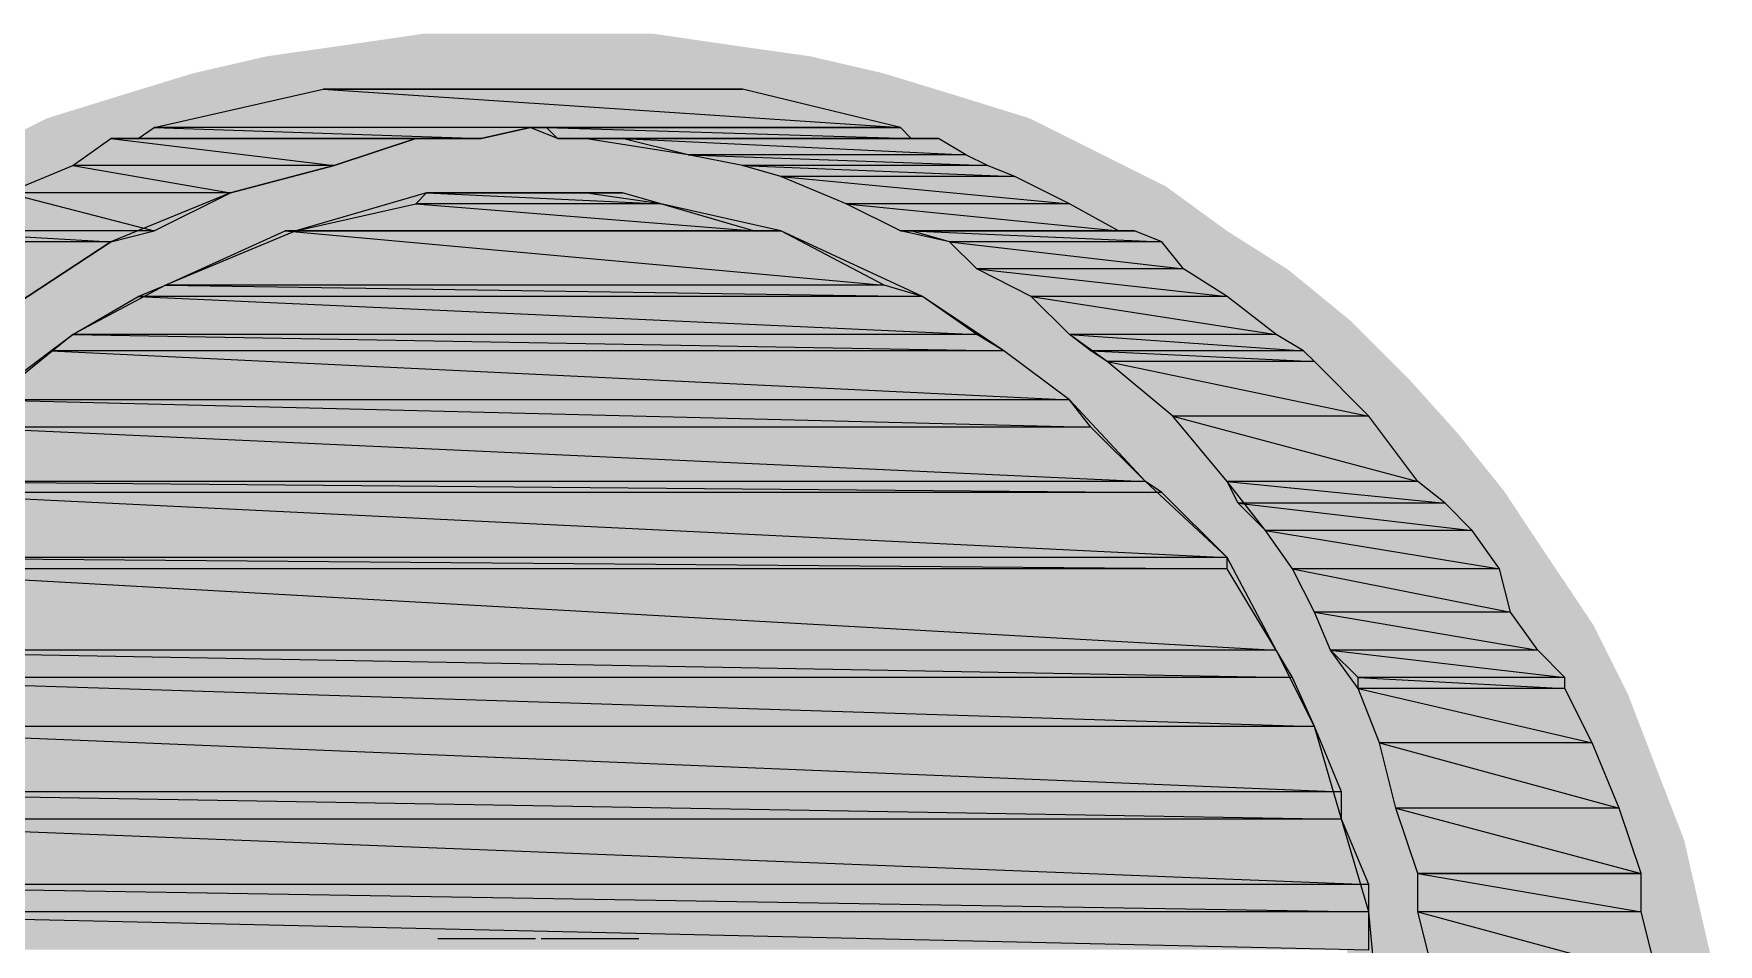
# Model space of a CAD drawing. Header units: millimetres. Extents: x 7 to 427, y 16 to 313.
# Drawn here: x 398.51 to 403.97, y 76.18 to 79.13 of the extents above; entities that cross this region are included whole.
import ezdxf

# ---------------------------------------------------------------- set-up
doc = ezdxf.new("R2010")
doc.units = ezdxf.units.MM
doc.layers.add('H', color=7, linetype='Continuous')
doc.layers.add('P', color=7, linetype='Continuous')

msp = doc.modelspace()

# ---------------------------------------------------------------- hatches: boundary and pattern name
at = {"layer": 'H', "linetype": 'Continuous'}
for points in [[(398.903, 78.828), (399.45, 78.952), (400.808, 78.952), (401.32, 78.828), (398.903, 78.828)], [(398.657, 78.705), (398.78, 78.793), (399.75, 78.793), (399.503, 78.705), (398.657, 78.705)], [(398.868, 78.793), (398.903, 78.828), (400.138, 78.828), (399.962, 78.793), (398.868, 78.793)], [(400.226, 78.793), (400.173, 78.828), (401.32, 78.828), (401.355, 78.793), (400.226, 78.793)], [(400.65, 78.74), (400.438, 78.793), (401.443, 78.793), (401.532, 78.74), (400.65, 78.74)], [(400.808, 78.705), (400.65, 78.74), (401.532, 78.74), (401.62, 78.705), (400.808, 78.705)], [(398.445, 78.617), (398.657, 78.705), (399.503, 78.705), (399.168, 78.617), (398.445, 78.617)], [(400.932, 78.652), (400.808, 78.705), (401.62, 78.705), (401.708, 78.652), (400.932, 78.652)], [(401.144, 78.581), (400.932, 78.652), (401.708, 78.652), (401.867, 78.581), (401.144, 78.581)], [(398.145, 78.493), (398.445, 78.617), (399.168, 78.617), (398.903, 78.493), (398.145, 78.493)], [(399.38, 78.493), (399.75, 78.581), (400.562, 78.581), (400.861, 78.493), (399.38, 78.493)], [(399.75, 78.581), (399.803, 78.617), (400.438, 78.617), (400.562, 78.581), (399.75, 78.581)], [(401.32, 78.493), (401.144, 78.581), (401.867, 78.581), (402.043, 78.493), (401.32, 78.493)], [(398.057, 78.44), (398.145, 78.493), (398.903, 78.493), (398.78, 78.44), (398.057, 78.44)], [(398.956, 78.317), (399.327, 78.493), (400.932, 78.493), (401.285, 78.317), (398.956, 78.317)], [(401.496, 78.44), (401.355, 78.493), (402.078, 78.493), (402.167, 78.44), (401.496, 78.44)], [(397.686, 78.14), (398.057, 78.44), (398.78, 78.44), (398.321, 78.14), (397.686, 78.14)], [(401.567, 78.352), (401.496, 78.44), (402.167, 78.44), (402.255, 78.352), (401.567, 78.352)], [(398.868, 78.281), (398.956, 78.317), (401.285, 78.317), (401.408, 78.281), (398.868, 78.281)], [(401.743, 78.281), (401.567, 78.352), (402.255, 78.352), (402.378, 78.281), (401.743, 78.281)], [(398.657, 78.14), (398.868, 78.281), (401.408, 78.281), (401.567, 78.14), (398.657, 78.14)], [(401.867, 78.14), (401.743, 78.281), (402.378, 78.281), (402.555, 78.14), (401.867, 78.14)], [(398.568, 78.105), (398.657, 78.14), (401.567, 78.14), (401.655, 78.105), (398.568, 78.105)], [(401.955, 78.105), (401.867, 78.14), (402.555, 78.14), (402.625, 78.105), (401.955, 78.105)], [(398.357, 77.929), (398.568, 78.105), (401.655, 78.105), (401.867, 77.929), (398.357, 77.929)], [(401.99, 78.07), (401.955, 78.105), (402.625, 78.105), (402.678, 78.07), (401.99, 78.07)], [(402.202, 77.893), (401.99, 78.07), (402.678, 78.07), (402.837, 77.893), (402.202, 77.893)], [(398.268, 77.858), (398.357, 77.929), (401.867, 77.929), (401.955, 77.858), (398.268, 77.858)], [(402.378, 77.682), (402.202, 77.893), (402.837, 77.893), (403.013, 77.682), (402.378, 77.682)], [(398.11, 77.682), (398.268, 77.858), (401.955, 77.858), (402.131, 77.682), (398.11, 77.682)], [(398.057, 77.646), (398.11, 77.682), (402.131, 77.682), (402.167, 77.646), (398.057, 77.646)], [(402.414, 77.593), (402.378, 77.682), (403.013, 77.682), (403.102, 77.593), (402.414, 77.593)], [(397.898, 77.435), (398.057, 77.646), (402.167, 77.646), (402.378, 77.435), (397.898, 77.435)], [(402.502, 77.523), (402.414, 77.593), (403.102, 77.593), (403.19, 77.523), (402.502, 77.523)], [(402.59, 77.382), (402.502, 77.523), (403.19, 77.523), (403.26, 77.382), (402.59, 77.382)], [(397.845, 77.382), (397.898, 77.435), (402.378, 77.435), (402.378, 77.382), (397.845, 77.382)], [(397.722, 77.135), (397.845, 77.382), (402.378, 77.382), (402.555, 77.135), (397.722, 77.135)], [(402.678, 77.258), (402.59, 77.382), (403.26, 77.382), (403.313, 77.258), (402.678, 77.258)], [(402.713, 77.135), (402.678, 77.258), (403.313, 77.258), (403.401, 77.135), (402.713, 77.135)], [(397.686, 77.047), (397.722, 77.135), (402.555, 77.135), (402.59, 77.047), (397.686, 77.047)], [(402.802, 77.047), (402.713, 77.135), (403.401, 77.135), (403.472, 77.047), (402.802, 77.047)], [(397.598, 76.87), (397.686, 77.047), (402.59, 77.047), (402.678, 76.87), (397.598, 76.87)], [(402.802, 77.011), (402.802, 77.047), (403.472, 77.047), (403.472, 77.011), (402.802, 77.011)], [(402.89, 76.835), (402.802, 77.011), (403.472, 77.011), (403.56, 76.835), (402.89, 76.835)], [(397.51, 76.676), (397.598, 76.87), (402.678, 76.87), (402.766, 76.676), (397.51, 76.676)], [(402.925, 76.623), (402.89, 76.835), (403.56, 76.835), (403.648, 76.623), (402.925, 76.623)], [(397.475, 76.588), (397.51, 76.676), (402.766, 76.676), (402.766, 76.588), (397.475, 76.588)], [(403.013, 76.412), (402.925, 76.623), (403.648, 76.623), (403.737, 76.412), (403.013, 76.412)], [(397.422, 76.376), (397.475, 76.588), (402.766, 76.588), (402.837, 76.376), (397.422, 76.376)], [(403.013, 76.288), (403.013, 76.412), (403.737, 76.412), (403.737, 76.288), (403.013, 76.288)], [(397.422, 76.288), (397.422, 76.376), (402.837, 76.376), (402.837, 76.288), (397.422, 76.288)], [(397.387, 76.165), (397.422, 76.288), (402.837, 76.288), (402.837, 76.165), (397.387, 76.165)], [(403.049, 76.077), (403.013, 76.288), (403.737, 76.288), (403.772, 76.077), (403.049, 76.077)]]:
    msp.add_hatch(color=256, dxfattribs=at).paths.add_polyline_path(points)

# ---------------------------------------------------------------- linework, layer by layer
at = {"layer": 'P', "const_width": 0.254}
for points in [[(400.156, 79.005), (400.032, 79.005), (399.785, 79.005), (399.538, 78.969), (399.292, 78.934), (399.062, 78.881), (398.833, 78.811), (398.604, 78.74), (398.392, 78.634), (398.18, 78.528)], [(403.842, 76.024), (403.789, 76.253), (403.737, 76.482), (403.648, 76.712), (403.56, 76.941), (403.454, 77.153), (403.384, 77.258), (403.313, 77.364), (403.172, 77.576), (403.031, 77.752), (402.872, 77.929), (402.696, 78.105), (402.502, 78.264), (402.308, 78.387), (402.114, 78.528), (401.902, 78.634), (401.69, 78.74), (401.461, 78.811), (401.232, 78.881), (401.003, 78.934), (400.756, 78.969), (400.509, 79.005), (400.262, 79.005), (400.138, 79.005)], [(400.156, 78.828), (399.997, 78.828), (399.697, 78.775), (399.415, 78.705), (399.133, 78.617), (398.868, 78.493), (398.621, 78.352), (398.374, 78.176)], [(403.084, 75.918), (403.049, 76.218), (402.996, 76.518), (402.908, 76.8), (402.802, 77.064), (402.661, 77.311), (402.519, 77.558), (402.325, 77.788), (402.131, 77.999), (401.92, 78.176), (401.673, 78.352), (401.426, 78.493), (401.161, 78.617), (400.879, 78.705), (400.597, 78.775), (400.297, 78.828), (400.138, 78.828)], [(400.156, 78.669), (399.997, 78.652), (399.715, 78.617), (399.45, 78.546), (399.186, 78.458), (398.939, 78.334), (398.709, 78.211), (398.48, 78.052), (398.268, 77.858)], [(402.925, 75.918), (402.89, 76.2), (402.837, 76.465), (402.749, 76.729), (402.643, 76.994), (402.519, 77.223), (402.378, 77.452), (402.202, 77.664), (402.026, 77.858), (401.814, 78.052), (401.585, 78.211), (401.355, 78.334), (401.108, 78.458), (400.844, 78.546), (400.579, 78.617), (400.297, 78.652), (400.138, 78.669)]]:
    msp.add_lwpolyline(points, dxfattribs=at)
at = {"layer": 'P'}
for points in [[(398.903, 78.828), (399.45, 78.952)], [(400.808, 78.952), (399.45, 78.952)], [(399.45, 78.952), (400.121, 78.952)], [(400.808, 78.952), (399.45, 78.952)], [(399.45, 78.952), (401.32, 78.828)], [(399.45, 78.952), (401.32, 78.828)], [(400.121, 78.952), (400.808, 78.952)], [(401.32, 78.828), (400.808, 78.952)], [(398.639, 78.705), (398.762, 78.793)], [(399.785, 78.793), (398.762, 78.793)], [(398.762, 78.793), (398.851, 78.793)], [(399.75, 78.793), (398.762, 78.793)], [(398.762, 78.793), (399.75, 78.793)], [(399.75, 78.793), (398.762, 78.793)], [(398.762, 78.793), (399.785, 78.793)], [(399.75, 78.793), (398.762, 78.793)], [(398.762, 78.793), (399.486, 78.705)], [(398.762, 78.793), (399.486, 78.705)], [(398.851, 78.793), (398.903, 78.828)], [(399.962, 78.793), (398.851, 78.793)], [(399.962, 78.793), (398.851, 78.793)], [(398.851, 78.793), (399.785, 78.793)], [(398.851, 78.793), (399.785, 78.793)], [(401.32, 78.828), (398.903, 78.828)], [(400.121, 78.828), (398.903, 78.828)], [(398.903, 78.828), (399.962, 78.793)], [(398.903, 78.828), (399.962, 78.793)], [(399.486, 78.705), (399.75, 78.793)], [(399.75, 78.793), (399.486, 78.705)], [(399.785, 78.793), (399.75, 78.793)], [(399.962, 78.793), (399.75, 78.793)], [(399.785, 78.793), (399.962, 78.793)], [(399.962, 78.793), (400.121, 78.828)], [(400.121, 78.828), (399.962, 78.793)], [(401.32, 78.828), (400.121, 78.828)], [(400.121, 78.828), (401.32, 78.828)], [(400.121, 78.828), (401.32, 78.828)], [(400.173, 78.828), (400.121, 78.828)], [(400.209, 78.793), (400.121, 78.828)], [(401.32, 78.828), (400.173, 78.828)], [(401.32, 78.828), (400.173, 78.828)], [(400.173, 78.828), (401.355, 78.793)], [(400.173, 78.828), (401.355, 78.793)], [(400.209, 78.793), (400.173, 78.828)], [(401.355, 78.793), (400.209, 78.793)], [(401.355, 78.793), (400.209, 78.793)], [(400.209, 78.793), (400.297, 78.793)], [(400.209, 78.793), (401.355, 78.793)], [(401.355, 78.793), (400.209, 78.793)], [(400.297, 78.793), (400.209, 78.793)], [(400.297, 78.793), (401.355, 78.793)], [(401.355, 78.793), (400.297, 78.793)], [(400.297, 78.793), (401.443, 78.793)], [(400.297, 78.793), (401.443, 78.793)], [(400.42, 78.793), (400.297, 78.793)], [(400.632, 78.74), (400.297, 78.793)], [(401.443, 78.793), (400.42, 78.793)], [(401.443, 78.793), (400.42, 78.793)], [(400.42, 78.793), (401.532, 78.74)], [(400.42, 78.793), (401.532, 78.74)], [(400.632, 78.74), (400.42, 78.793)], [(401.32, 78.828), (401.32, 78.828)], [(401.355, 78.793), (401.32, 78.828)], [(401.355, 78.793), (401.355, 78.793)], [(401.443, 78.793), (401.355, 78.793)], [(401.532, 78.74), (401.443, 78.793)], [(401.532, 78.74), (400.632, 78.74)], [(401.532, 78.74), (400.632, 78.74)], [(400.632, 78.74), (401.602, 78.705)], [(400.632, 78.74), (401.602, 78.705)], [(400.808, 78.705), (400.632, 78.74)], [(400.808, 78.705), (400.632, 78.74)], [(401.602, 78.705), (401.532, 78.74)], [(398.427, 78.617), (398.639, 78.705)], [(399.486, 78.705), (398.639, 78.705)], [(399.486, 78.705), (398.639, 78.705)], [(398.639, 78.705), (399.15, 78.617)], [(398.639, 78.705), (399.15, 78.617)], [(399.15, 78.617), (399.486, 78.705)], [(399.486, 78.705), (399.15, 78.617)], [(401.602, 78.705), (400.808, 78.705)], [(401.602, 78.705), (400.808, 78.705)], [(400.808, 78.705), (401.69, 78.669)], [(400.808, 78.705), (401.69, 78.669)], [(400.932, 78.669), (400.808, 78.705)], [(400.932, 78.669), (400.808, 78.705)], [(401.69, 78.669), (401.602, 78.705)], [(401.69, 78.669), (400.932, 78.669)], [(401.69, 78.669), (400.932, 78.669)], [(400.932, 78.669), (401.867, 78.581)], [(400.932, 78.669), (401.867, 78.581)], [(401.144, 78.581), (400.932, 78.669)], [(401.144, 78.581), (400.932, 78.669)], [(401.867, 78.581), (401.69, 78.669)], [(399.15, 78.617), (398.427, 78.617)], [(399.15, 78.617), (398.427, 78.617)], [(398.427, 78.617), (398.903, 78.493)], [(398.427, 78.617), (398.903, 78.493)], [(399.15, 78.617), (398.762, 78.458)], [(398.903, 78.493), (399.15, 78.617)], [(399.785, 78.617), (399.362, 78.493)], [(399.362, 78.493), (399.75, 78.581)], [(399.75, 78.581), (399.785, 78.617)], [(400.544, 78.581), (399.75, 78.581)], [(400.544, 78.581), (399.75, 78.581)], [(399.75, 78.581), (400.844, 78.493)], [(399.75, 78.581), (400.844, 78.493)], [(400.42, 78.617), (399.785, 78.617)], [(399.785, 78.617), (399.997, 78.617)], [(400.42, 78.617), (399.785, 78.617)], [(399.785, 78.617), (400.544, 78.581)], [(399.785, 78.617), (400.544, 78.581)], [(400.121, 78.617), (399.785, 78.617)], [(400.297, 78.617), (399.997, 78.617)], [(399.997, 78.617), (400.121, 78.617)], [(400.297, 78.617), (399.997, 78.617)], [(399.997, 78.617), (400.42, 78.617)], [(399.997, 78.617), (400.42, 78.617)], [(400.121, 78.617), (400.297, 78.617)], [(400.297, 78.617), (400.121, 78.617)], [(400.42, 78.617), (400.297, 78.617)], [(400.544, 78.581), (400.297, 78.617)], [(400.544, 78.581), (400.42, 78.617)], [(400.844, 78.493), (400.544, 78.581)], [(400.932, 78.493), (400.544, 78.581)], [(401.867, 78.581), (401.144, 78.581)], [(401.867, 78.581), (401.144, 78.581)], [(401.144, 78.581), (402.026, 78.493)], [(401.144, 78.581), (402.026, 78.493)], [(401.32, 78.493), (401.144, 78.581)], [(401.32, 78.493), (401.144, 78.581)], [(402.026, 78.493), (401.867, 78.581)], [(398.903, 78.493), (398.145, 78.493)], [(398.903, 78.493), (398.145, 78.493)], [(398.145, 78.493), (398.762, 78.458)], [(398.145, 78.493), (398.762, 78.458)], [(398.762, 78.458), (398.903, 78.493)], [(398.939, 78.317), (399.327, 78.493)], [(399.362, 78.493), (398.939, 78.317)], [(400.932, 78.493), (399.327, 78.493)], [(399.327, 78.493), (399.362, 78.493)], [(400.932, 78.493), (399.327, 78.493)], [(399.327, 78.493), (401.267, 78.317)], [(399.327, 78.493), (401.267, 78.317)], [(400.844, 78.493), (399.362, 78.493)], [(400.844, 78.493), (399.362, 78.493)], [(399.362, 78.493), (400.932, 78.493)], [(399.362, 78.493), (400.932, 78.493)], [(400.932, 78.493), (400.844, 78.493)], [(401.267, 78.317), (400.932, 78.493)], [(401.391, 78.281), (400.932, 78.493)], [(402.026, 78.493), (401.32, 78.493)], [(402.026, 78.493), (401.32, 78.493)], [(401.32, 78.493), (402.078, 78.493)], [(401.32, 78.493), (402.078, 78.493)], [(401.355, 78.493), (401.32, 78.493)], [(401.479, 78.458), (401.32, 78.493)], [(402.078, 78.493), (401.355, 78.493)], [(402.078, 78.493), (401.355, 78.493)], [(401.355, 78.493), (402.167, 78.458)], [(401.355, 78.493), (402.167, 78.458)], [(401.479, 78.458), (401.355, 78.493)], [(402.078, 78.493), (402.026, 78.493)], [(402.167, 78.458), (402.078, 78.493)], [(398.762, 78.458), (398.057, 78.458)], [(398.762, 78.458), (398.057, 78.458)], [(398.304, 78.158), (398.762, 78.458)], [(398.762, 78.458), (398.304, 78.158)], [(402.167, 78.458), (401.479, 78.458)], [(402.167, 78.458), (401.479, 78.458)], [(401.479, 78.458), (402.237, 78.37)], [(401.479, 78.458), (402.237, 78.37)], [(401.567, 78.37), (401.479, 78.458)], [(401.567, 78.37), (401.479, 78.458)], [(402.237, 78.37), (402.167, 78.458)], [(402.237, 78.37), (401.567, 78.37)], [(402.237, 78.37), (401.567, 78.37)], [(401.567, 78.37), (402.378, 78.281)], [(401.567, 78.37), (402.378, 78.281)], [(401.743, 78.281), (401.567, 78.37)], [(401.743, 78.281), (401.567, 78.37)], [(402.378, 78.281), (402.237, 78.37)], [(398.939, 78.317), (398.639, 78.158)], [(398.851, 78.281), (398.939, 78.317)], [(401.267, 78.317), (398.939, 78.317)], [(401.267, 78.317), (398.939, 78.317)], [(398.939, 78.317), (401.391, 78.281)], [(398.939, 78.317), (401.391, 78.281)], [(401.391, 78.281), (401.267, 78.317)], [(398.639, 78.158), (398.851, 78.281)], [(401.391, 78.281), (398.851, 78.281)], [(401.391, 78.281), (398.851, 78.281)], [(398.851, 78.281), (401.567, 78.158)], [(398.851, 78.281), (401.567, 78.158)], [(401.567, 78.158), (401.391, 78.281)], [(401.655, 78.105), (401.391, 78.281)], [(402.378, 78.281), (401.743, 78.281)], [(402.378, 78.281), (401.743, 78.281)], [(401.743, 78.281), (402.537, 78.158)], [(401.743, 78.281), (402.537, 78.158)], [(401.867, 78.158), (401.743, 78.281)], [(401.867, 78.158), (401.743, 78.281)], [(402.537, 78.158), (402.378, 78.281)], [(398.639, 78.158), (398.268, 77.858)], [(398.568, 78.105), (398.639, 78.158)], [(401.567, 78.158), (398.639, 78.158)], [(401.567, 78.158), (398.639, 78.158)], [(398.639, 78.158), (401.655, 78.105)], [(398.639, 78.158), (401.655, 78.105)], [(401.655, 78.105), (401.567, 78.158)], [(402.537, 78.158), (401.867, 78.158)], [(402.537, 78.158), (401.867, 78.158)], [(401.867, 78.158), (402.625, 78.105)], [(401.867, 78.158), (402.625, 78.105)], [(401.937, 78.105), (401.867, 78.158)], [(401.99, 78.07), (401.867, 78.158)], [(402.625, 78.105), (402.537, 78.158)], [(398.357, 77.946), (398.568, 78.105)], [(401.655, 78.105), (398.568, 78.105)], [(401.655, 78.105), (398.568, 78.105)], [(398.568, 78.105), (401.867, 77.946)], [(398.568, 78.105), (401.867, 77.946)], [(401.867, 77.946), (401.655, 78.105)], [(401.867, 77.946), (401.655, 78.105)], [(402.625, 78.105), (401.937, 78.105)], [(402.625, 78.105), (401.937, 78.105)], [(401.937, 78.105), (402.661, 78.07)], [(401.937, 78.105), (402.661, 78.07)], [(401.99, 78.07), (401.937, 78.105)], [(402.661, 78.07), (402.625, 78.105)], [(402.661, 78.07), (401.99, 78.07)], [(402.661, 78.07), (401.99, 78.07)], [(401.99, 78.07), (402.837, 77.893)], [(401.99, 78.07), (402.837, 77.893)], [(402.202, 77.893), (401.99, 78.07)], [(402.202, 77.893), (401.99, 78.07)], [(402.837, 77.893), (402.661, 78.07)], [(401.867, 77.946), (398.357, 77.946)], [(401.867, 77.946), (398.357, 77.946)], [(398.357, 77.946), (401.937, 77.858)], [(398.357, 77.946), (401.937, 77.858)], [(401.937, 77.858), (401.867, 77.946)], [(402.114, 77.682), (401.867, 77.946)], [(402.837, 77.893), (402.202, 77.893)], [(402.837, 77.893), (402.202, 77.893)], [(402.202, 77.893), (402.996, 77.682)], [(402.202, 77.893), (402.996, 77.682)], [(402.378, 77.682), (402.202, 77.893)], [(402.378, 77.682), (402.202, 77.893)], [(402.996, 77.682), (402.837, 77.893)], [(401.937, 77.858), (398.268, 77.858)], [(401.937, 77.858), (398.268, 77.858)], [(398.268, 77.858), (402.114, 77.682)], [(398.268, 77.858), (402.114, 77.682)], [(402.114, 77.682), (401.937, 77.858)], [(402.114, 77.682), (398.092, 77.682)], [(402.114, 77.682), (398.092, 77.682)], [(398.092, 77.682), (402.167, 77.646)], [(398.092, 77.682), (402.167, 77.646)], [(402.167, 77.646), (402.114, 77.682)], [(402.378, 77.435), (402.114, 77.682)], [(402.996, 77.682), (402.378, 77.682)], [(402.996, 77.682), (402.378, 77.682)], [(402.378, 77.682), (403.084, 77.611)], [(402.378, 77.682), (403.084, 77.611)], [(402.414, 77.611), (402.378, 77.682)], [(402.502, 77.523), (402.378, 77.682)], [(403.084, 77.611), (402.996, 77.682)], [(402.167, 77.646), (398.057, 77.646)], [(402.167, 77.646), (398.057, 77.646)], [(398.057, 77.646), (402.378, 77.435)], [(398.057, 77.646), (402.378, 77.435)], [(402.378, 77.435), (402.167, 77.646)], [(403.084, 77.611), (402.414, 77.611)], [(403.084, 77.611), (402.414, 77.611)], [(402.414, 77.611), (403.172, 77.523)], [(402.414, 77.611), (403.172, 77.523)], [(402.502, 77.523), (402.414, 77.611)], [(403.172, 77.523), (403.084, 77.611)], [(403.172, 77.523), (402.502, 77.523)], [(403.172, 77.523), (402.502, 77.523)], [(402.502, 77.523), (403.26, 77.399)], [(402.502, 77.523), (403.26, 77.399)], [(402.59, 77.399), (402.502, 77.523)], [(402.59, 77.399), (402.502, 77.523)], [(403.26, 77.399), (403.172, 77.523)], [(402.378, 77.435), (397.88, 77.435)], [(402.378, 77.435), (397.88, 77.435)], [(397.88, 77.435), (402.378, 77.399)], [(397.88, 77.435), (402.378, 77.399)], [(402.378, 77.399), (402.378, 77.435)], [(402.537, 77.135), (402.378, 77.435)], [(402.378, 77.399), (397.845, 77.399)], [(402.378, 77.399), (397.845, 77.399)], [(397.845, 77.399), (402.537, 77.135)], [(397.845, 77.399), (402.537, 77.135)], [(402.537, 77.135), (402.378, 77.399)], [(403.26, 77.399), (402.59, 77.399)], [(403.26, 77.399), (402.59, 77.399)], [(402.59, 77.399), (403.296, 77.258)], [(402.59, 77.399), (403.296, 77.258)], [(402.661, 77.258), (402.59, 77.399)], [(402.661, 77.258), (402.59, 77.399)], [(403.296, 77.258), (403.26, 77.399)], [(403.296, 77.258), (402.661, 77.258)], [(403.296, 77.258), (402.661, 77.258)], [(402.661, 77.258), (403.384, 77.135)], [(402.661, 77.258), (403.384, 77.135)], [(402.713, 77.135), (402.661, 77.258)], [(402.713, 77.135), (402.661, 77.258)], [(403.384, 77.135), (403.296, 77.258)], [(402.537, 77.135), (397.704, 77.135)], [(402.537, 77.135), (397.704, 77.135)], [(397.704, 77.135), (402.59, 77.047)], [(397.704, 77.135), (402.59, 77.047)], [(402.59, 77.047), (402.537, 77.135)], [(402.661, 76.888), (402.537, 77.135)], [(403.384, 77.135), (402.713, 77.135)], [(403.384, 77.135), (402.713, 77.135)], [(402.713, 77.135), (403.472, 77.047)], [(402.713, 77.135), (403.472, 77.047)], [(402.802, 77.047), (402.713, 77.135)], [(402.802, 77.011), (402.713, 77.135)], [(403.472, 77.047), (403.384, 77.135)], [(402.59, 77.047), (397.669, 77.047)], [(402.59, 77.047), (397.669, 77.047)], [(397.669, 77.047), (402.661, 76.888)], [(397.669, 77.047), (402.661, 76.888)], [(402.661, 76.888), (402.59, 77.047)], [(403.472, 77.047), (402.802, 77.047)], [(403.472, 77.047), (402.802, 77.047)], [(402.802, 77.047), (403.472, 77.011)], [(402.802, 77.047), (403.472, 77.011)], [(402.802, 77.011), (402.802, 77.047)], [(403.472, 77.011), (403.472, 77.047)], [(403.472, 77.011), (402.802, 77.011)], [(403.472, 77.011), (402.802, 77.011)], [(402.802, 77.011), (403.56, 76.835)], [(402.802, 77.011), (403.56, 76.835)], [(402.872, 76.835), (402.802, 77.011)], [(402.872, 76.835), (402.802, 77.011)], [(403.56, 76.835), (403.472, 77.011)], [(402.661, 76.888), (397.581, 76.888)], [(402.661, 76.888), (397.581, 76.888)], [(397.581, 76.888), (402.749, 76.676)], [(397.581, 76.888), (402.749, 76.676)], [(402.749, 76.676), (402.661, 76.888)], [(402.749, 76.588), (402.661, 76.888)], [(403.56, 76.835), (402.872, 76.835)], [(403.56, 76.835), (402.872, 76.835)], [(402.872, 76.835), (403.648, 76.623)], [(402.872, 76.835), (403.648, 76.623)], [(402.925, 76.623), (402.872, 76.835)], [(402.925, 76.623), (402.872, 76.835)], [(403.648, 76.623), (403.56, 76.835)], [(402.749, 76.676), (397.51, 76.676)], [(402.749, 76.676), (397.51, 76.676)], [(397.51, 76.676), (402.749, 76.588)], [(397.51, 76.676), (402.749, 76.588)], [(402.749, 76.588), (402.749, 76.676)], [(403.648, 76.623), (402.925, 76.623)], [(403.648, 76.623), (402.925, 76.623)], [(402.925, 76.623), (403.719, 76.412)], [(402.925, 76.623), (403.719, 76.412)], [(402.996, 76.412), (402.925, 76.623)], [(402.996, 76.412), (402.925, 76.623)], [(403.719, 76.412), (403.648, 76.623)], [(402.749, 76.588), (397.457, 76.588)], [(402.749, 76.588), (397.457, 76.588)], [(397.457, 76.588), (402.837, 76.376)], [(397.457, 76.588), (402.837, 76.376)], [(402.837, 76.376), (402.749, 76.588)], [(402.837, 76.288), (402.749, 76.588)], [(403.719, 76.412), (402.996, 76.412)], [(403.719, 76.412), (402.996, 76.412)], [(402.996, 76.412), (403.719, 76.412)], [(402.996, 76.412), (403.719, 76.412)], [(403.719, 76.412), (402.996, 76.412)], [(403.719, 76.412), (402.996, 76.412)], [(402.996, 76.412), (403.719, 76.288)], [(402.996, 76.412), (403.719, 76.288)], [(402.996, 76.288), (402.996, 76.412)], [(402.996, 76.288), (402.996, 76.412)], [(403.719, 76.412), (403.719, 76.412)], [(403.719, 76.412), (403.719, 76.412)], [(403.719, 76.288), (403.719, 76.412)], [(402.837, 76.376), (397.422, 76.376)], [(402.837, 76.376), (397.422, 76.376)], [(397.422, 76.376), (402.837, 76.288)], [(397.422, 76.376), (402.837, 76.288)], [(402.837, 76.288), (402.837, 76.376)], [(402.837, 76.288), (397.422, 76.288)], [(402.837, 76.288), (397.422, 76.288)], [(397.422, 76.288), (402.837, 76.165)], [(397.422, 76.288), (402.837, 76.165)], [(402.837, 76.165), (402.837, 76.288)], [(402.872, 75.918), (402.837, 76.288)], [(403.719, 76.288), (402.996, 76.288)], [(403.719, 76.288), (402.996, 76.288)], [(402.996, 76.288), (403.772, 76.077)], [(402.996, 76.288), (403.772, 76.077)], [(403.049, 76.077), (402.996, 76.288)], [(403.049, 76.077), (402.996, 76.288)], [(403.772, 76.077), (403.719, 76.288)], [(399.979, 76.2), (399.821, 76.2)], [(400.138, 76.2), (399.979, 76.2)], [(400.315, 76.2), (400.156, 76.2)], [(400.473, 76.2), (400.315, 76.2)]]:
    msp.add_lwpolyline(points, dxfattribs=at)

doc.saveas('drawing.dxf')
